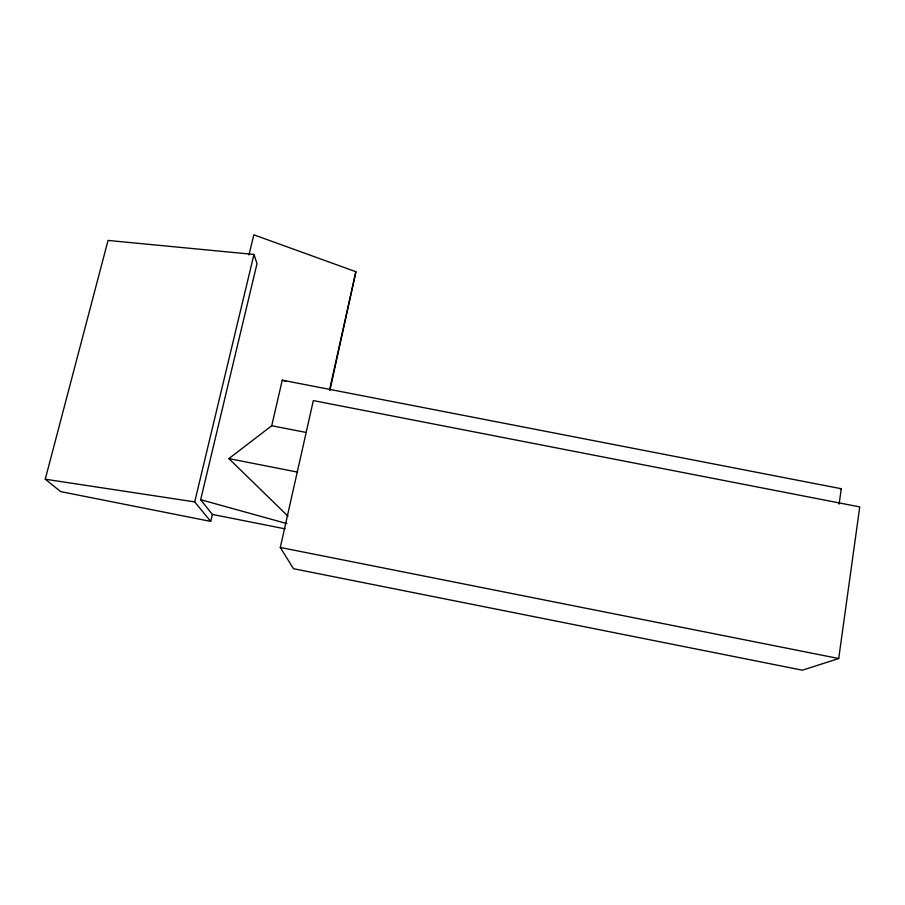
<?xml version="1.0" encoding="UTF-8"?>
<svg xmlns="http://www.w3.org/2000/svg" width="905" height="905" viewBox="0 0 905 905"><rect width="100%" height="100%" fill="white"/><g stroke="black" fill="none" stroke-linecap="round" stroke-linejoin="round"><path stroke-width="1.36" d="M838.709 658.523L859.75 506.913L313.334 400.598L280.29 547.457L293.48 568.702L802.384 670.186L838.709 658.523L280.29 547.457M839.116 504.074L841.288 488.734L282.236 380.179L271.738 425.735L228.875 458.597L287.994 516.212M329.646 389.512L355.891 271.726L253.83 234.814L248.977 254.972M329.895 390.474L355.891 271.726M210.695 521.393L212.347 514.425L200.661 499.696L257.009 263.638L253.966 254.452L108.046 240.436L45.25 479.198L60.669 491.607L210.695 521.393L194.711 501.902L45.25 479.198M194.711 501.902L253.966 254.452M840.27 489.481L841.288 488.734M271.738 425.735L305.754 432.386M228.875 458.597L297.53 472.105M212.347 514.425L285.132 528.859M200.661 499.696L286.885 523.599M282.236 380.179L286.195 381.458"/></g></svg>
